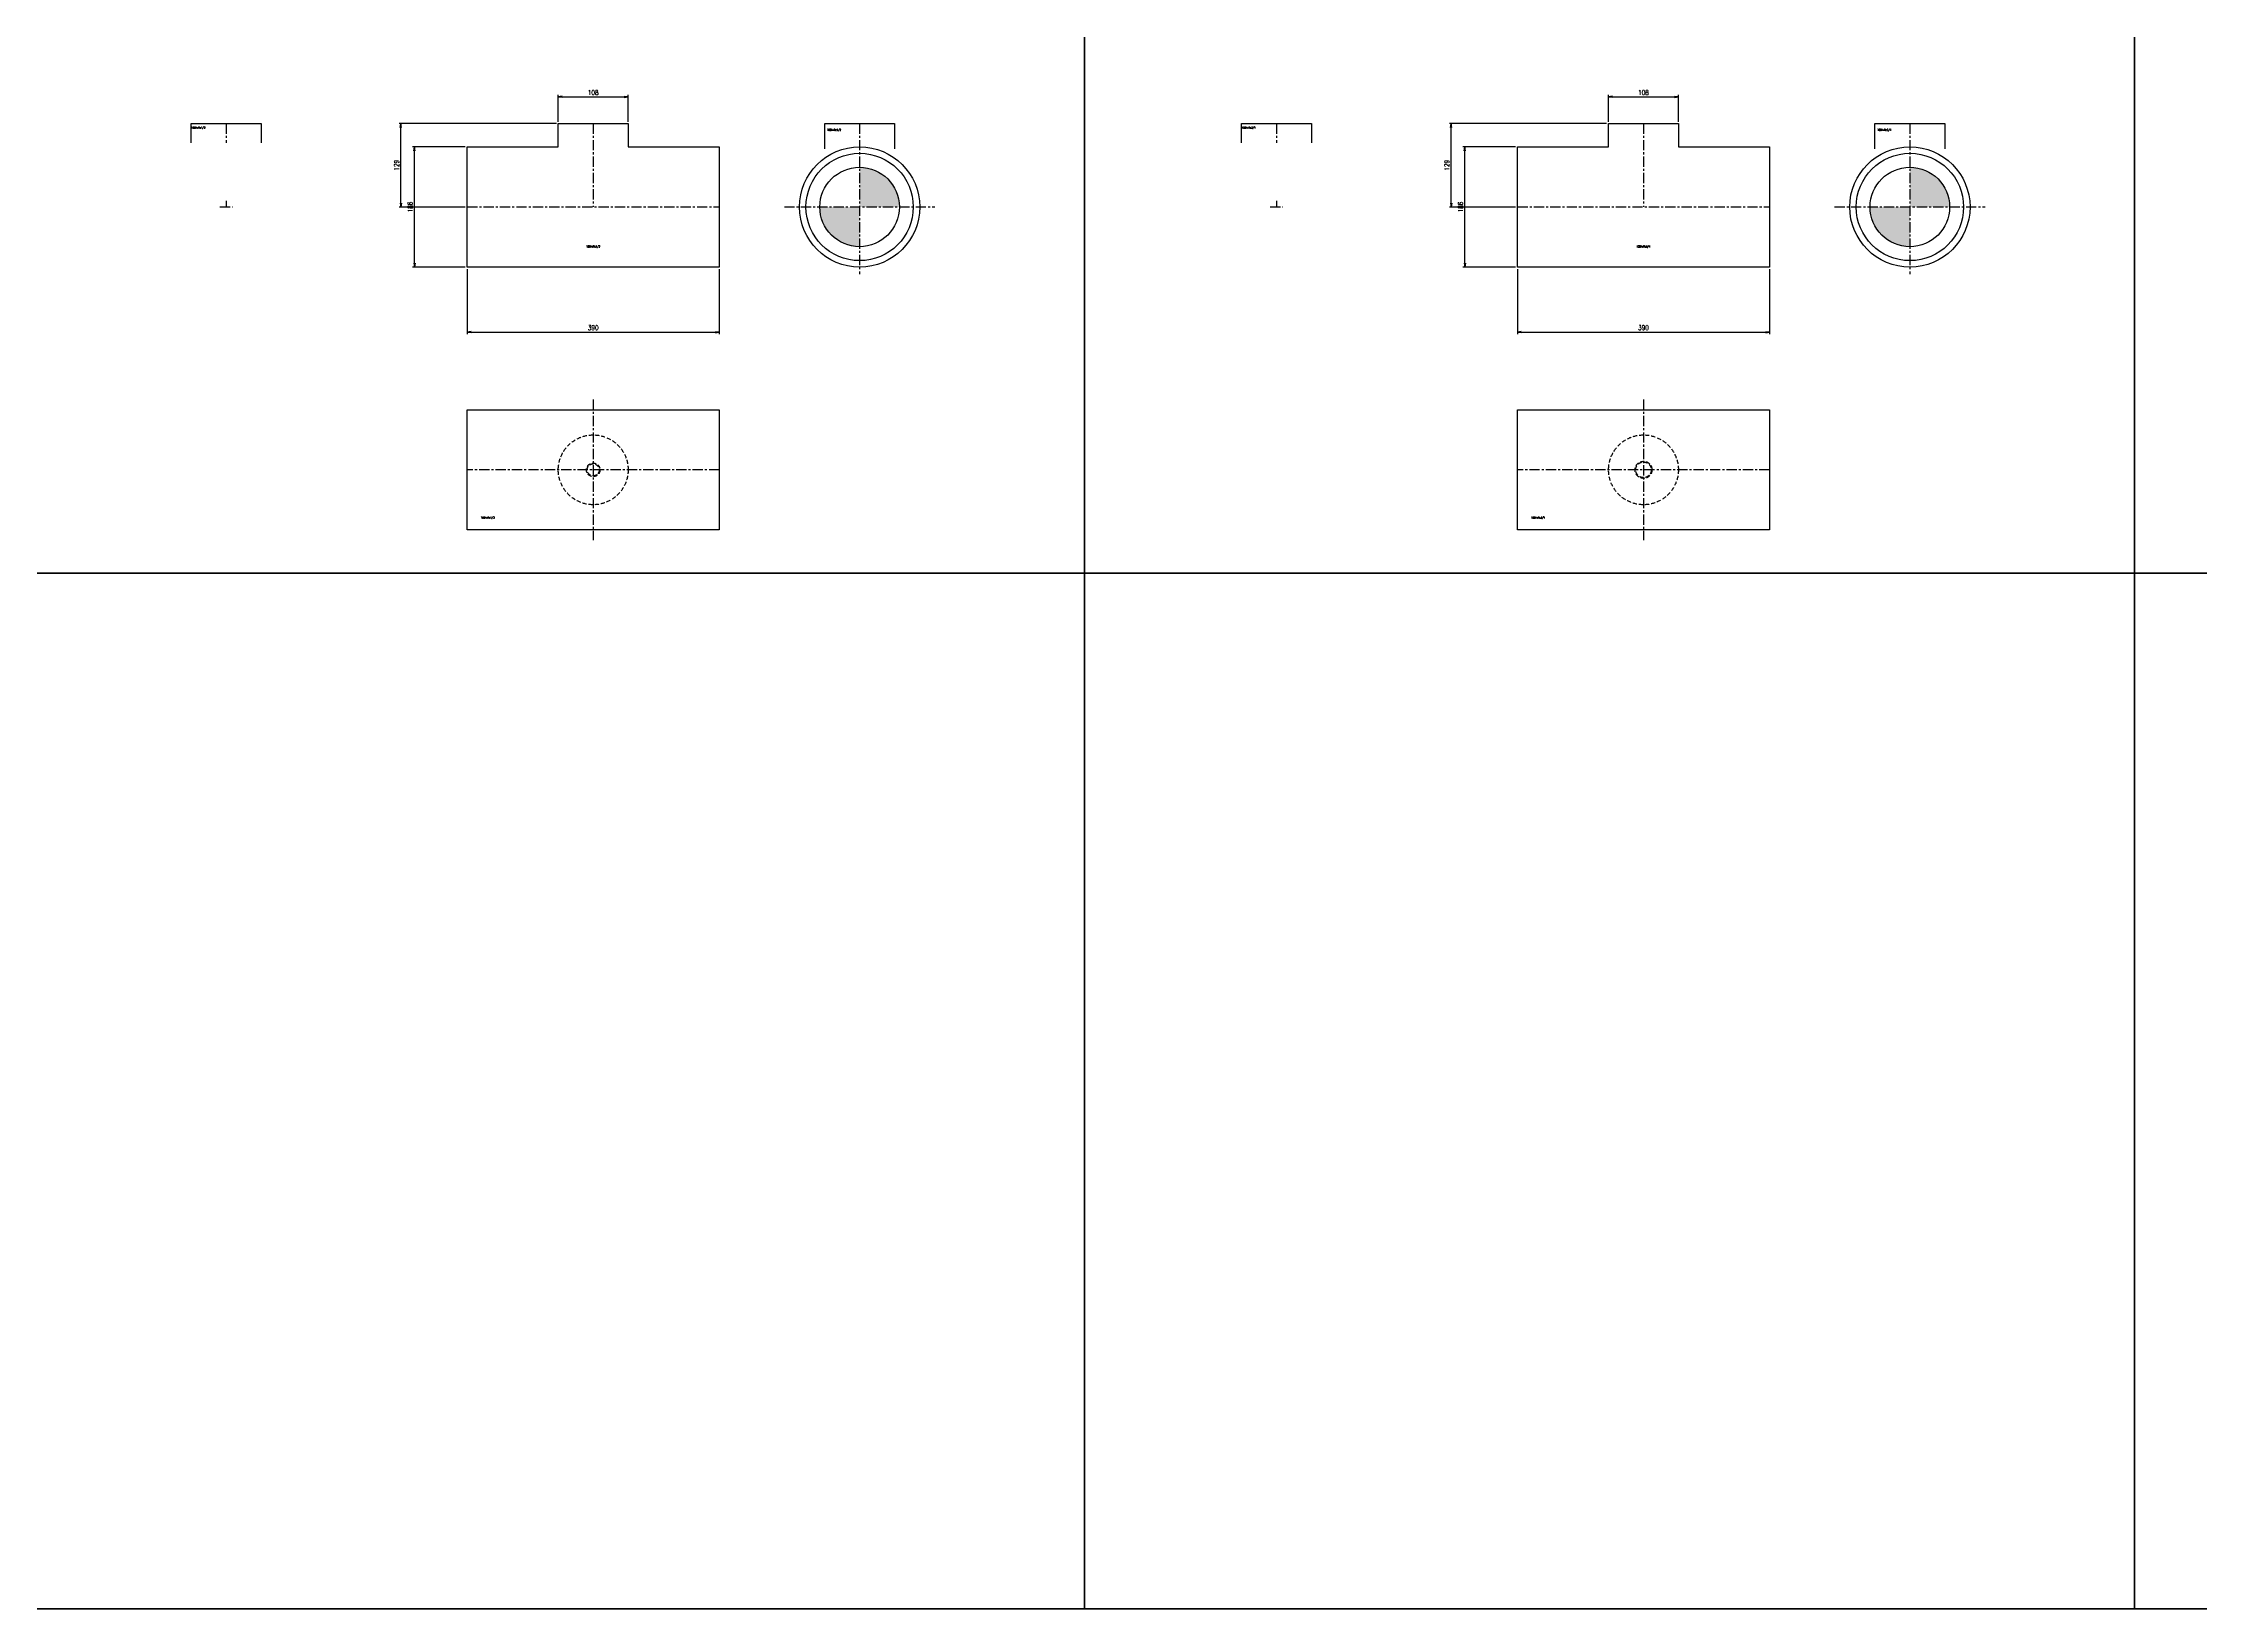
# Model space of a CAD drawing. Header units: millimetres. Extents: x 1711 to 90196, y -23291 to 8516.
# Drawn here: x 56746 to 60083, y -8055 to -5633 of the extents above; entities that cross this region are included whole.
import ezdxf
from ezdxf.enums import TextEntityAlignment as Align

# ---------------------------------------------------------------- set-up
doc = ezdxf.new("R2010")
doc.units = ezdxf.units.MM
doc.header["$PDMODE"] = 35
doc.linetypes.add('CENTER', pattern=[50.8, 31.75, -6.35, 6.35, -6.35])
doc.linetypes.add('HIDDEN', pattern=[9.525, 6.35, -3.175])
doc.layers.add('line', color=153, linetype='Continuous', lineweight=50)
for name, color, linetype in [('寸法', 2, 'Continuous'), ('配管-CVP', 4, 'Continuous'), ('＃配管（PVC)', 21, 'Continuous')]:
    doc.layers.add(name, color=color, linetype=linetype)
doc.styles.add('kpk', font='romans.shx', dxfattribs={"width": 0.7, "bigfont": 'extfont2.shx'})
doc.dimstyles.new('KPK-3', dxfattribs={"dimscale": 3, "dimtxt": 2.5, "dimasz": 2, "dimexe": 1, "dimexo": 1, "dimgap": 1, "dimtad": 3, "dimdec": 1, "dimdsep": 46, "dimtxsty": 'kpk', "dimblk": 'OPEN', "dimcen": 2.5, "dimclrd": 2, "dimclre": 2, "dimclrt": 4, "dimadec": 1, "dimazin": 2, "dimtfac": 1, "dimtdec": 1, "dimtmove": 0, "dimatfit": 2, "dimldrblk": 'OPEN', "dimfxl": 0, "dimlwd": -1, "dimlwe": -1, "dimarcsym": 0})

# ---------------------------------------------------------------- blocks, each defined once
blk = doc.blocks.new('A$Cb0ec0105')
at = {"layer": 'line'}
for p, q in [((4873.1, -9662.3), (4873.1, -100)), ((6497.5, -100), (6497.5, -9662.3)), ((13681.8, -8060), (0, -8060)), ((13681.8, -9662.3), (0, -9662.3))]:
    blk.add_line(p, q, dxfattribs=at)
blk = doc.blocks.new('_Open')
at = {"color": 0, "linetype": 'ByBlock', "lineweight": -2}
for p, q in [((-1, 0.17), (0, 0)), ((-1, -0.17), (0, 0)), ((0, 0), (-1, 0))]:
    blk.add_line(p, q, dxfattribs=at)
blk = doc.blocks.new('*D2373')
at = {"layer": 'Defpoints', "color": 0, "transparency": 16777216}
for p in [(57320.2, -5793.2), (57401.5, -5793.2), (57401.5, -5979.2)]:
    blk.add_point(p, dxfattribs=at)
at = {"layer": '寸法', "color": 2, "transparency": 16777216}
for p, q in [((57398.5, -5793.2), (57317.2, -5793.2)), ((57320.2, -5973.2), (57320.2, -5799.2)), ((57398.5, -5979.2), (57317.2, -5979.2))]:
    blk.add_line(p, q, dxfattribs=at)
at = {"layer": '寸法', "color": 2, "transparency": 16777216, "xscale": 6, "yscale": 6, "zscale": 6}
for p, rotation in [((57320.2, -5793.2), 90), ((57320.2, -5979.2), 270)]:
    blk.add_blockref('_Open', p, dxfattribs=dict(at, rotation=rotation))
at = {"layer": '寸法', "color": 4, "transparency": 16777216, "insert": (57313.4, -5886.2), "char_height": 7.5, "attachment_point": 5, "rotation": 90, "style": 'kpk', "bg_fill": 3, "box_fill_scale": 1.1, "bg_fill_color": 256, "bg_fill_true_color": 13158600, "bg_fill_transparency": 0}
blk.add_mtext('186', dxfattribs=at)
blk = doc.blocks.new('*D2374')
at = {"layer": 'Defpoints', "color": 0, "transparency": 16777216}
for p in [(57299.2, -5757.2), (57542.5, -5757.2), (57401.5, -5886.2)]:
    blk.add_point(p, dxfattribs=at)
at = {"layer": '寸法', "color": 2, "transparency": 16777216}
for p, q in [((57539.5, -5757.2), (57296.2, -5757.2)), ((57299.2, -5880.2), (57299.2, -5763.2)), ((57398.5, -5886.2), (57296.2, -5886.2))]:
    blk.add_line(p, q, dxfattribs=at)
at = {"layer": '寸法', "color": 2, "transparency": 16777216, "xscale": 6, "yscale": 6, "zscale": 6}
for p, rotation in [((57299.2, -5757.2), 90), ((57299.2, -5886.2), 270)]:
    blk.add_blockref('_Open', p, dxfattribs=dict(at, rotation=rotation))
at = {"layer": '寸法', "color": 4, "transparency": 16777216, "insert": (57292.4, -5821.7), "char_height": 7.5, "attachment_point": 5, "rotation": 90, "style": 'kpk', "bg_fill": 3, "box_fill_scale": 1.1, "bg_fill_color": 256, "bg_fill_true_color": 13158600, "bg_fill_transparency": 0}
blk.add_mtext('129', dxfattribs=at)
blk = doc.blocks.new('*D2375')
at = {"layer": 'Defpoints', "color": 0, "transparency": 16777216}
for p in [(57401.5, -5979.2), (57791.5, -5979.2), (57791.5, -6079.7)]:
    blk.add_point(p, dxfattribs=at)
at = {"layer": '寸法', "color": 2, "transparency": 16777216}
for p, q in [((57401.5, -5982.2), (57401.5, -6082.7)), ((57791.5, -5982.2), (57791.5, -6082.7)), ((57407.5, -6079.7), (57785.5, -6079.7))]:
    blk.add_line(p, q, dxfattribs=at)
at = {"layer": '寸法', "color": 2, "transparency": 16777216, "xscale": 6, "yscale": 6, "zscale": 6, "rotation": 180}
blk.add_blockref('_Open', (57401.5, -6079.7), dxfattribs=at)
at = {"layer": '寸法', "color": 2, "transparency": 16777216, "xscale": 6, "yscale": 6, "zscale": 6}
blk.add_blockref('_Open', (57791.5, -6079.7), dxfattribs=at)
at = {"layer": '寸法', "color": 4, "transparency": 16777216, "insert": (57596.5, -6072.9), "char_height": 7.5, "attachment_point": 5, "style": 'kpk', "bg_fill": 3, "box_fill_scale": 1.1, "bg_fill_color": 256, "bg_fill_true_color": 13158600, "bg_fill_transparency": 0}
blk.add_mtext('390', dxfattribs=at)
blk = doc.blocks.new('*D2376')
at = {"layer": 'Defpoints', "color": 0, "transparency": 16777216}
for p in [(57650.5, -5715.9), (57542.5, -5757.2), (57650.5, -5757.2)]:
    blk.add_point(p, dxfattribs=at)
at = {"layer": '寸法', "color": 2, "transparency": 16777216}
for p, q in [((57542.5, -5754.2), (57542.5, -5712.9)), ((57548.5, -5715.9), (57644.5, -5715.9)), ((57650.5, -5754.2), (57650.5, -5712.9))]:
    blk.add_line(p, q, dxfattribs=at)
at = {"layer": '寸法', "color": 2, "transparency": 16777216, "xscale": 6, "yscale": 6, "zscale": 6, "rotation": 180}
blk.add_blockref('_Open', (57542.5, -5715.9), dxfattribs=at)
at = {"layer": '寸法', "color": 2, "transparency": 16777216, "xscale": 6, "yscale": 6, "zscale": 6}
blk.add_blockref('_Open', (57650.5, -5715.9), dxfattribs=at)
at = {"layer": '寸法', "color": 4, "transparency": 16777216, "insert": (57596.5, -5709.1), "char_height": 7.5, "attachment_point": 5, "style": 'kpk', "bg_fill": 3, "box_fill_scale": 1.1, "bg_fill_color": 256, "bg_fill_true_color": 13158600, "bg_fill_transparency": 0}
blk.add_mtext('108', dxfattribs=at)
blk = doc.blocks.new('150AxRc1／2-ねじ付BT『Ｔ型』-正面')
at = {"layer": '＃配管（PVC)', "color": 2, "linetype": 'CENTER', "ltscale": 0.5}
for p, q in [((0, 129), (0, 0)), ((-195, 0), (195, 0))]:
    blk.add_line(p, q, dxfattribs=at)
at = {"layer": '＃配管（PVC)', "color": 0, "linetype": 'ByBlock'}
blk.add_lwpolyline([(-195, 93), (-54, 93), (-54, 129), (54, 129), (54, 93), (195, 93), (195, -93), (-195, -93)], close=True, dxfattribs=at)
at = {"layer": 'Defpoints', "color": 6, "style": 'kpk', "width": 0.7}
blk.add_text('150AxRc1/2', height=3, dxfattribs=at).set_placement((0, -59.6), align=Align.TOP_CENTER)
blk = doc.blocks.new('150AxRc1／2-ねじ付BT『Ｔ型』-側面')
at = {"layer": '＃配管（PVC)'}
h = blk.add_hatch(color=252, dxfattribs=at)
h.dxf.hatch_style = 1
h.paths.add_polyline_path([(61.5, 0, 0.414214), (0, 61.5), (0, 0)])
h.paths.add_polyline_path([(0, 0), (-61.5, 0, 0.414214), (0, -61.5)])
at = {"layer": '＃配管（PVC)', "color": 2, "linetype": 'CENTER', "ltscale": 0.5}
for p, q in [((0, 129), (0, -104.1)), ((-116.4, 0), (116.4, 0))]:
    blk.add_line(p, q, dxfattribs=at)
at = {"layer": '＃配管（PVC)', "color": 0, "linetype": 'ByBlock'}
blk.add_lwpolyline([(-54, 90.1), (-54, 129), (54, 129), (54, 90.1)], dxfattribs=at)
for radius in [93, 83, 61.5]:
    blk.add_circle((0, 0), radius, dxfattribs=at)
at = {"layer": 'Defpoints', "color": 6, "style": 'kpk', "width": 0.7}
blk.add_text('150AxRc1/2', height=3, dxfattribs=at).set_placement((-39.6, 120.8), align=Align.TOP_CENTER)
blk = doc.blocks.new('150AxRc1／2-ねじ付BT『Ｔ型』-下面')
at = {"layer": '＃配管（PVC)', "color": 2, "linetype": 'CENTER', "ltscale": 0.5}
for p, q in [((0, 108.8), (0, -108.8)), ((195, 0), (-195, 0))]:
    blk.add_line(p, q, dxfattribs=at)
at = {"layer": '＃配管（PVC)', "color": 0, "linetype": 'ByBlock'}
blk.add_lwpolyline([(195, 93), (195, -93), (-195, -93), (-195, 93)], close=True, dxfattribs=at)
at = {"layer": '＃配管（PVC)', "color": 252, "linetype": 'HIDDEN'}
for radius in [54, 9.32]:
    blk.add_circle((0, 0), radius, dxfattribs=at)
at = {"layer": '＃配管（PVC)', "color": 42, "linetype": 'HIDDEN'}
blk.add_circle((0, 0), 10.5, dxfattribs=at)
at = {"layer": 'Defpoints', "color": 6, "style": 'kpk', "width": 0.7}
blk.add_text('150AxRc1/2', height=3, dxfattribs=at).set_placement((-162.9, -72.5), align=Align.TOP_CENTER)
blk = doc.blocks.new('150AxRc1／2-ねじ付BT『Ｔ型』-半(側面)')
at = {"layer": '＃配管（PVC)', "color": 2, "linetype": 'CENTER', "ltscale": 0.5}
for p, q in [((0, 129), (0, 99)), ((-9.8, 0), (9.7, 0)), ((0, 9.7), (0, 0))]:
    blk.add_line(p, q, dxfattribs=at)
at = {"layer": '＃配管（PVC)', "color": 0, "linetype": 'ByBlock'}
blk.add_lwpolyline([(-54, 99), (-54, 129), (54, 129), (54, 99)], dxfattribs=at)
at = {"layer": 'Defpoints', "color": 6, "style": 'kpk', "width": 0.7}
blk.add_text('150AxRc1/2', height=3, dxfattribs=at).set_placement((-42.9, 124.2), align=Align.TOP_CENTER)
blk = doc.blocks.new('150AxRc3／4-ねじ付BT『Ｔ型』-下面')
at = {"layer": '＃配管（PVC)', "color": 2, "linetype": 'CENTER', "ltscale": 0.5}
for p, q in [((0, 108.8), (0, -108.8)), ((195, 0), (-195, 0))]:
    blk.add_line(p, q, dxfattribs=at)
at = {"layer": '＃配管（PVC)', "color": 0, "linetype": 'ByBlock'}
blk.add_lwpolyline([(195, 93), (195, -93), (-195, -93), (-195, 93)], close=True, dxfattribs=at)
at = {"layer": '＃配管（PVC)', "color": 252, "linetype": 'HIDDEN'}
for radius in [54, 12.1]:
    blk.add_circle((0, 0), radius, dxfattribs=at)
at = {"layer": '＃配管（PVC)', "color": 42, "linetype": 'HIDDEN'}
blk.add_circle((0, 0), 13.2, dxfattribs=at)
at = {"layer": 'Defpoints', "color": 6, "style": 'kpk', "width": 0.7}
blk.add_text('150AxRc3/4', height=3, dxfattribs=at).set_placement((-162.9, -72.5), align=Align.TOP_CENTER)
blk = doc.blocks.new('150AxRc3／4-ねじ付BT『Ｔ型』-正面')
at = {"layer": '＃配管（PVC)', "color": 2, "linetype": 'CENTER', "ltscale": 0.5}
for p, q in [((0, 129), (0, 0)), ((-195, 0), (195, 0))]:
    blk.add_line(p, q, dxfattribs=at)
at = {"layer": '＃配管（PVC)', "color": 0, "linetype": 'ByBlock'}
blk.add_lwpolyline([(-195, 93), (-54, 93), (-54, 129), (54, 129), (54, 93), (195, 93), (195, -93), (-195, -93)], close=True, dxfattribs=at)
at = {"layer": 'Defpoints', "color": 6, "style": 'kpk', "width": 0.7}
blk.add_text('150AxRc3/4', height=3, dxfattribs=at).set_placement((0, -59.6), align=Align.TOP_CENTER)
blk = doc.blocks.new('150AxRc3／4-ねじ付BT『Ｔ型』-側面')
at = {"layer": '＃配管（PVC)'}
h = blk.add_hatch(color=252, dxfattribs=at)
h.dxf.hatch_style = 1
h.paths.add_polyline_path([(61.5, 0, 0.414214), (0, 61.5), (0, 0)])
h.paths.add_polyline_path([(0, 0), (-61.5, 0, 0.414214), (0, -61.5)])
at = {"layer": '＃配管（PVC)', "color": 2, "linetype": 'CENTER', "ltscale": 0.5}
for p, q in [((0, 129), (0, -104.1)), ((-116.4, 0), (116.4, 0))]:
    blk.add_line(p, q, dxfattribs=at)
at = {"layer": '＃配管（PVC)', "color": 0, "linetype": 'ByBlock'}
blk.add_lwpolyline([(-54, 90.1), (-54, 129), (54, 129), (54, 90.1)], dxfattribs=at)
for radius in [93, 83, 61.5]:
    blk.add_circle((0, 0), radius, dxfattribs=at)
at = {"layer": 'Defpoints', "color": 6, "style": 'kpk', "width": 0.7}
blk.add_text('150AxRc3/4', height=3, dxfattribs=at).set_placement((-39.6, 120.8), align=Align.TOP_CENTER)
blk = doc.blocks.new('150AxRc3／4-ねじ付BT『Ｔ型』-半(側面)')
at = {"layer": '＃配管（PVC)', "color": 2, "linetype": 'CENTER', "ltscale": 0.5}
for p, q in [((0, 129), (0, 99)), ((-9.8, 0), (9.7, 0)), ((0, 9.7), (0, 0))]:
    blk.add_line(p, q, dxfattribs=at)
at = {"layer": '＃配管（PVC)', "color": 0, "linetype": 'ByBlock'}
blk.add_lwpolyline([(-54, 99), (-54, 129), (54, 129), (54, 99)], dxfattribs=at)
at = {"layer": 'Defpoints', "color": 6, "style": 'kpk', "width": 0.7}
blk.add_text('150AxRc3/4', height=3, dxfattribs=at).set_placement((-42.9, 124.2), align=Align.TOP_CENTER)
blk = doc.blocks.new('*D2422')
at = {"layer": 'Defpoints', "color": 0, "transparency": 16777216}
for p in [(58944.6, -5793.2), (59025.8, -5793.2), (59025.8, -5979.2)]:
    blk.add_point(p, dxfattribs=at)
at = {"layer": '寸法', "color": 2, "transparency": 16777216}
for p, q in [((59022.8, -5793.2), (58941.6, -5793.2)), ((58944.6, -5973.2), (58944.6, -5799.2)), ((59022.8, -5979.2), (58941.6, -5979.2))]:
    blk.add_line(p, q, dxfattribs=at)
at = {"layer": '寸法', "color": 2, "transparency": 16777216, "xscale": 6, "yscale": 6, "zscale": 6}
for p, rotation in [((58944.6, -5793.2), 90), ((58944.6, -5979.2), 270)]:
    blk.add_blockref('_Open', p, dxfattribs=dict(at, rotation=rotation))
at = {"layer": '寸法', "color": 4, "transparency": 16777216, "insert": (58937.8, -5886.2), "char_height": 7.5, "attachment_point": 5, "rotation": 90, "style": 'kpk', "bg_fill": 3, "box_fill_scale": 1.1, "bg_fill_color": 256, "bg_fill_true_color": 13158600, "bg_fill_transparency": 0}
blk.add_mtext('186', dxfattribs=at)
blk = doc.blocks.new('*D2423')
at = {"layer": 'Defpoints', "color": 0, "transparency": 16777216}
for p in [(58923.6, -5757.2), (59166.8, -5757.2), (59025.8, -5886.2)]:
    blk.add_point(p, dxfattribs=at)
at = {"layer": '寸法', "color": 2, "transparency": 16777216}
for p, q in [((59163.8, -5757.2), (58920.6, -5757.2)), ((58923.6, -5880.2), (58923.6, -5763.2)), ((59022.8, -5886.2), (58920.6, -5886.2))]:
    blk.add_line(p, q, dxfattribs=at)
at = {"layer": '寸法', "color": 2, "transparency": 16777216, "xscale": 6, "yscale": 6, "zscale": 6}
for p, rotation in [((58923.6, -5757.2), 90), ((58923.6, -5886.2), 270)]:
    blk.add_blockref('_Open', p, dxfattribs=dict(at, rotation=rotation))
at = {"layer": '寸法', "color": 4, "transparency": 16777216, "insert": (58916.8, -5821.7), "char_height": 7.5, "attachment_point": 5, "rotation": 90, "style": 'kpk', "bg_fill": 3, "box_fill_scale": 1.1, "bg_fill_color": 256, "bg_fill_true_color": 13158600, "bg_fill_transparency": 0}
blk.add_mtext('129', dxfattribs=at)
blk = doc.blocks.new('*D2424')
at = {"layer": 'Defpoints', "color": 0, "transparency": 16777216}
for p in [(59025.8, -5979.2), (59415.8, -5979.2), (59415.8, -6079.7)]:
    blk.add_point(p, dxfattribs=at)
at = {"layer": '寸法', "color": 2, "transparency": 16777216}
for p, q in [((59025.8, -5982.2), (59025.8, -6082.7)), ((59415.8, -5982.2), (59415.8, -6082.7)), ((59031.8, -6079.7), (59409.8, -6079.7))]:
    blk.add_line(p, q, dxfattribs=at)
at = {"layer": '寸法', "color": 2, "transparency": 16777216, "xscale": 6, "yscale": 6, "zscale": 6, "rotation": 180}
blk.add_blockref('_Open', (59025.8, -6079.7), dxfattribs=at)
at = {"layer": '寸法', "color": 2, "transparency": 16777216, "xscale": 6, "yscale": 6, "zscale": 6}
blk.add_blockref('_Open', (59415.8, -6079.7), dxfattribs=at)
at = {"layer": '寸法', "color": 4, "transparency": 16777216, "insert": (59220.8, -6072.9), "char_height": 7.5, "attachment_point": 5, "style": 'kpk', "bg_fill": 3, "box_fill_scale": 1.1, "bg_fill_color": 256, "bg_fill_true_color": 13158600, "bg_fill_transparency": 0}
blk.add_mtext('390', dxfattribs=at)
blk = doc.blocks.new('*D2425')
at = {"layer": 'Defpoints', "color": 0, "transparency": 16777216}
for p in [(59274.8, -5715.9), (59166.8, -5757.2), (59274.8, -5757.2)]:
    blk.add_point(p, dxfattribs=at)
at = {"layer": '寸法', "color": 2, "transparency": 16777216}
for p, q in [((59166.8, -5754.2), (59166.8, -5712.9)), ((59172.8, -5715.9), (59268.8, -5715.9)), ((59274.8, -5754.2), (59274.8, -5712.9))]:
    blk.add_line(p, q, dxfattribs=at)
at = {"layer": '寸法', "color": 2, "transparency": 16777216, "xscale": 6, "yscale": 6, "zscale": 6, "rotation": 180}
blk.add_blockref('_Open', (59166.8, -5715.9), dxfattribs=at)
at = {"layer": '寸法', "color": 2, "transparency": 16777216, "xscale": 6, "yscale": 6, "zscale": 6}
blk.add_blockref('_Open', (59274.8, -5715.9), dxfattribs=at)
at = {"layer": '寸法', "color": 4, "transparency": 16777216, "insert": (59220.8, -5709.1), "char_height": 7.5, "attachment_point": 5, "style": 'kpk', "bg_fill": 3, "box_fill_scale": 1.1, "bg_fill_color": 256, "bg_fill_true_color": 13158600, "bg_fill_transparency": 0}
blk.add_mtext('108', dxfattribs=at)

msp = doc.modelspace()

# ---------------------------------------------------------------- block references
at = {"layer": 'line'}
msp.add_blockref('A$Cb0ec0105', (53482.959, 1607.5677), dxfattribs=at)
at = {"layer": '配管-CVP'}
for name, p in [('150AxRc1／2-ねじ付BT『Ｔ型』-半(側面)', (57028.8715, -5886.1666)), ('150AxRc1／2-ねじ付BT『Ｔ型』-側面', (58008.4832, -5886.1666)), ('150AxRc3／4-ねじ付BT『Ｔ型』-半(側面)', (58653.2395, -5886.1666)), ('150AxRc3／4-ねじ付BT『Ｔ型』-正面', (59220.8462, -5886.1666)), ('150AxRc3／4-ねじ付BT『Ｔ型』-側面', (59632.8513, -5886.1666)), ('150AxRc1／2-ねじ付BT『Ｔ型』-下面', (57596.4782, -6292.7704)), ('150AxRc3／4-ねじ付BT『Ｔ型』-下面', (59220.8462, -6292.7704))]:
    msp.add_blockref(name, p, dxfattribs=at)

# ---------------------------------------------------------------- next in the draw order: dimensions: what is measured, and where the dimension line sits
at = {"layer": '寸法'}
for base, p1, p2, picture, middle in [((57320.1858, -5793.1666), (57401.4782, -5979.1666), (57401.4782, -5793.1666), '*D2373', (57313.4358, -5886.1666)), ((58944.5539, -5793.1666), (59025.8462, -5979.1666), (59025.8462, -5793.1666), '*D2422', (58937.8039, -5886.1666))]:
    dim = msp.add_linear_dim(base=base, p1=p1, p2=p2, angle=90, dimstyle='KPK-3', dxfattribs=at)
    dim.commit()
    dim.dimension.update_dxf_attribs({"geometry": picture, "text_midpoint": middle})

# ---------------------------------------------------------------- next in the draw order: dimensions: what is measured, and where the dimension line sits
for base, p1, p2, picture, middle in [((57299.1858, -5757.1666), (57401.4782, -5886.1666), (57542.4782, -5757.1666), '*D2374', (57292.4358, -5821.6666)), ((58923.5539, -5757.1666), (59025.8462, -5886.1666), (59166.8462, -5757.1666), '*D2423', (58916.8039, -5821.6666))]:
    dim = msp.add_linear_dim(base=base, p1=p1, p2=p2, angle=90, dimstyle='KPK-3', dxfattribs=at)
    dim.commit()
    dim.dimension.update_dxf_attribs({"geometry": picture, "text_midpoint": middle})
for base, p1, p2, picture, middle in [((57791.4782, -6079.695), (57401.4782, -5979.1666), (57791.4782, -5979.1666), '*D2375', (57596.4782, -6072.945)), ((59415.8462, -6079.695), (59025.8462, -5979.1666), (59415.8462, -5979.1666), '*D2424', (59220.8462, -6072.945))]:
    dim = msp.add_linear_dim(base=base, p1=p1, p2=p2, dimstyle='KPK-3', dxfattribs=at)
    dim.commit()
    dim.dimension.update_dxf_attribs({"geometry": picture, "text_midpoint": middle})

# ---------------------------------------------------------------- next in the draw order: dimensions: what is measured, and where the dimension line sits
for base, p1, p2, picture, middle in [((57650.4782, -5715.8976), (57542.4782, -5757.1666), (57650.4782, -5757.1666), '*D2376', (57596.4782, -5709.1476)), ((59274.8462, -5715.8976), (59166.8462, -5757.1666), (59274.8462, -5757.1666), '*D2425', (59220.8462, -5709.1476))]:
    dim = msp.add_linear_dim(base=base, p1=p1, p2=p2, dimstyle='KPK-3', dxfattribs=at)
    dim.commit()
    dim.dimension.update_dxf_attribs({"geometry": picture, "text_midpoint": middle})

# ---------------------------------------------------------------- next in the draw order: block references
at = {"layer": '配管-CVP'}
msp.add_blockref('150AxRc1／2-ねじ付BT『Ｔ型』-正面', (57596.4782, -5886.1666), dxfattribs=at)

doc.saveas('drawing.dxf')
